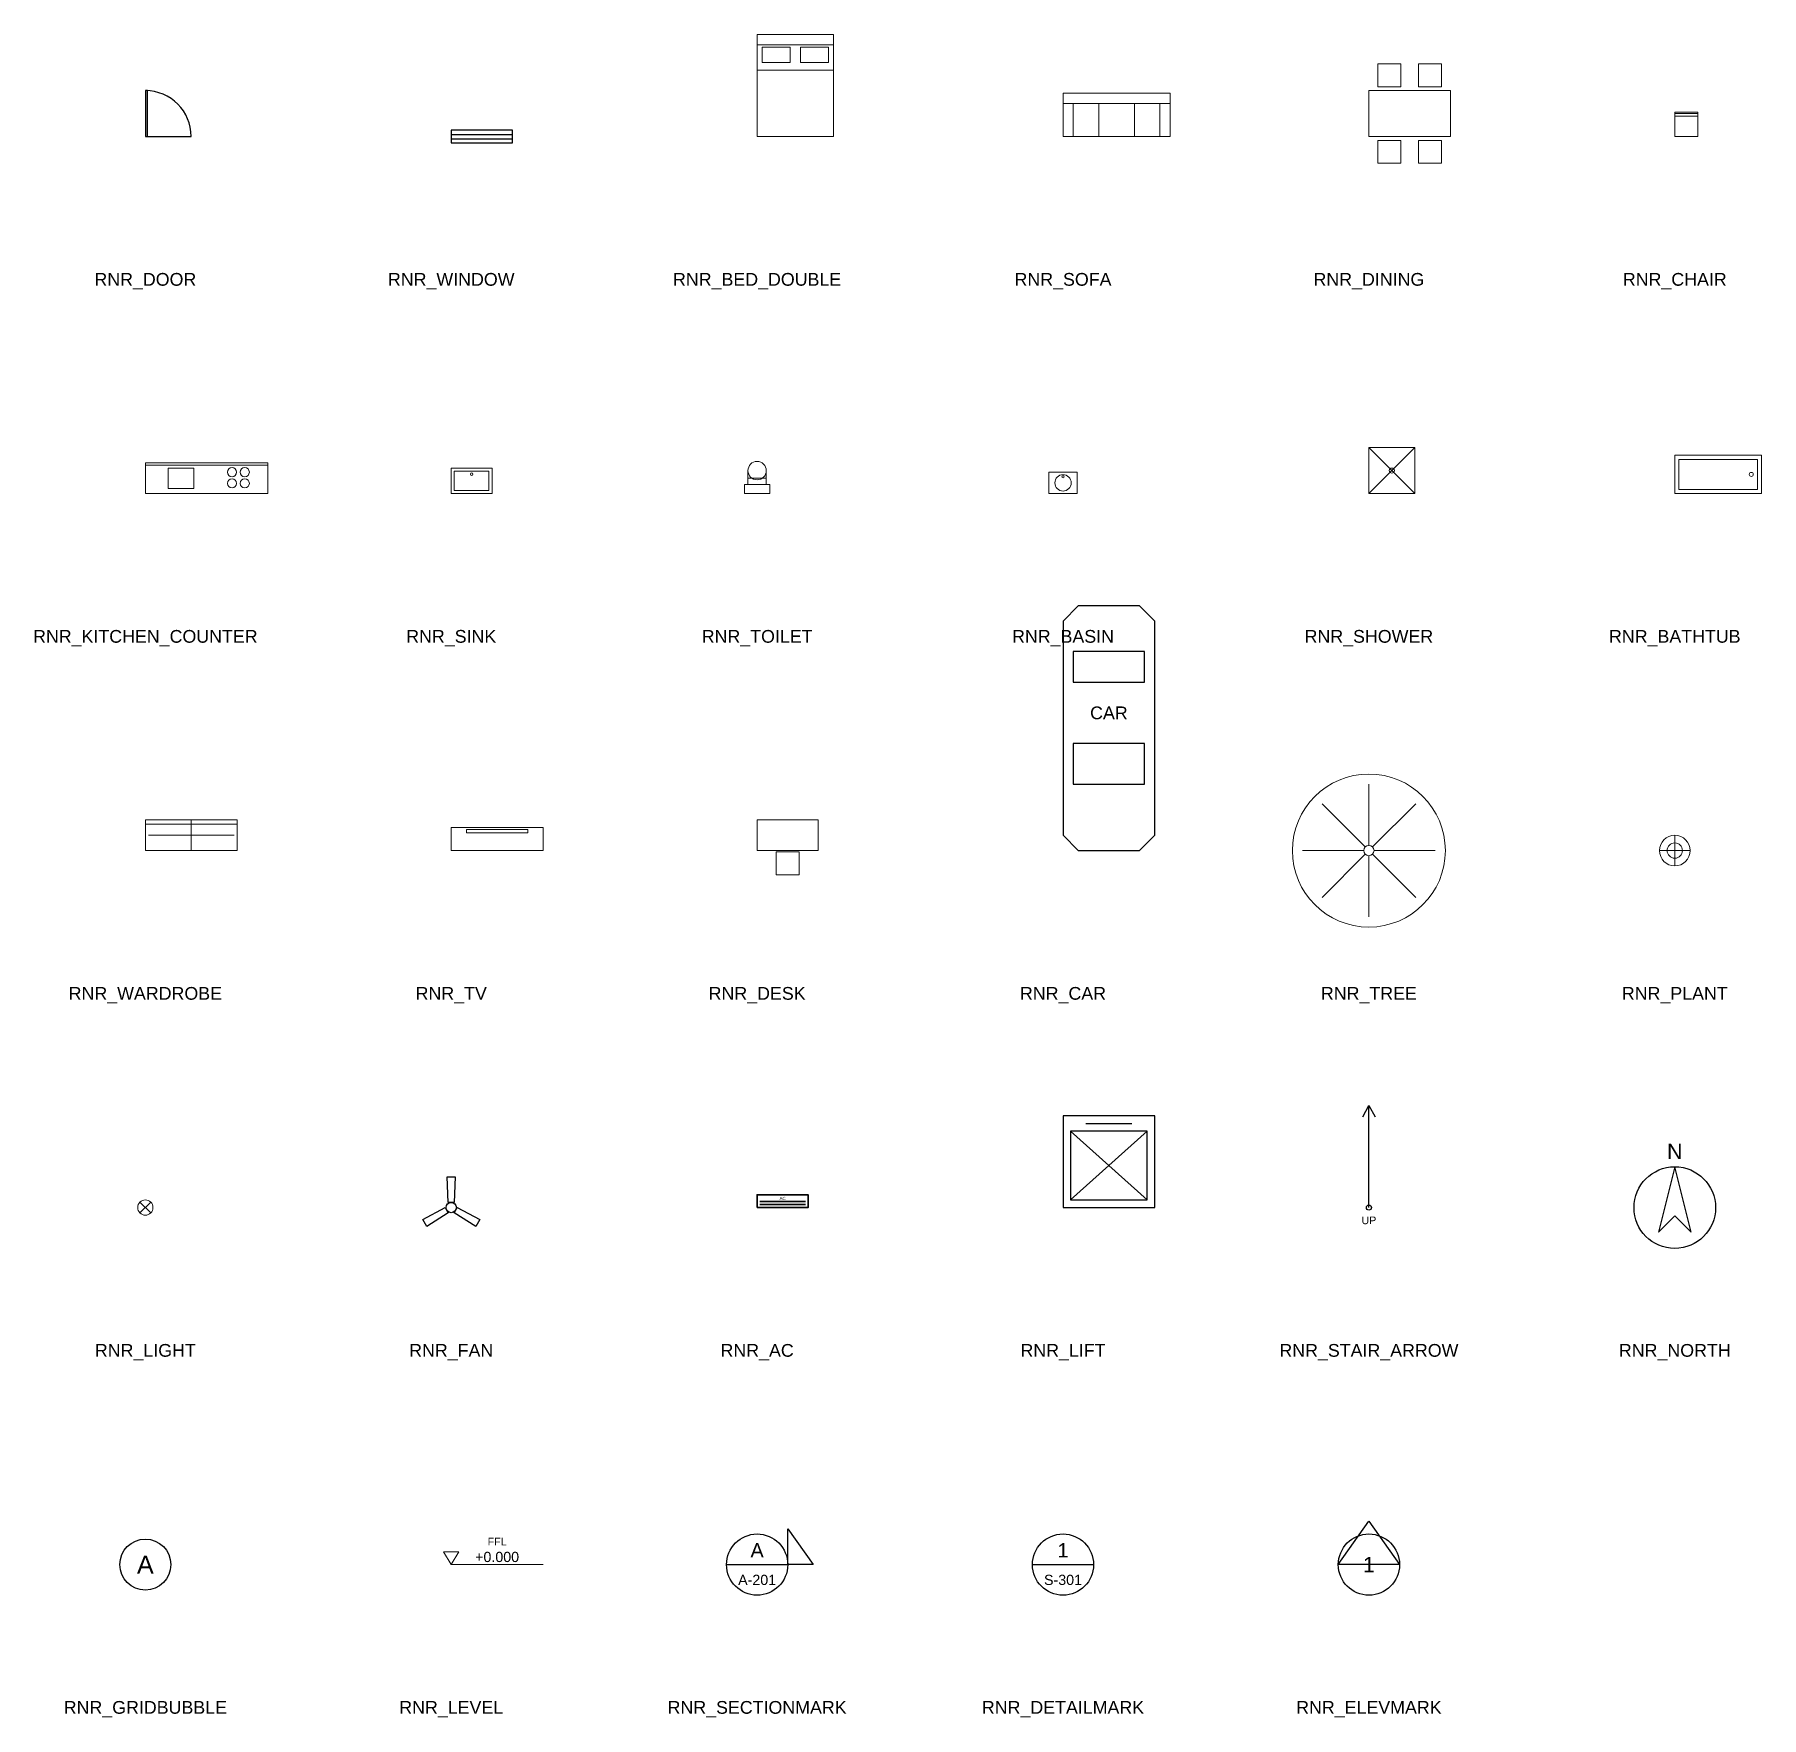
# Model space of a CAD drawing. Header units: millimetres. Extents: x -2174 to 31700, y -30997 to 2000.
import ezdxf
from ezdxf.enums import TextEntityAlignment as Align

# ---------------------------------------------------------------- set-up
doc = ezdxf.new("R2010")
doc.units = ezdxf.units.MM
doc.header["$LTSCALE"] = 100
for name, color, linetype, lineweight, true_color in [('A-DOOR', 40, 'Continuous', 25, 0xffb703), ('A-FIXTURE', 75, 'Continuous', 18, 0x6a994e), ('A-FURN', 233, 'Continuous', 18, 0xb5838d), ('A-STAIR', 241, 'Continuous', 25, 0xff8fab), ('A-WINDOW', 133, 'Continuous', 25, 0x48cae4), ('ANNO-DETAIL', 151, 'Continuous', 25, 0xa0c4ff), ('ANNO-GRID', 7, 'Continuous', 25, 0xf8f9fa), ('ANNO-LEVEL', 51, 'Continuous', 18, 0xfdffb6), ('ANNO-NORTH', 254, 'Continuous', 25, 0xcaffbf), ('ANNO-SECTION', 131, 'Continuous', 25, 0x9bf6ff), ('ANNO-TEXT', 7, 'Continuous', 18, 0xffffff), ('C-SITE', 77, 'Continuous', 25, 0x606c38), ('C-TREE', 82, 'Continuous', 18, 0x38b000), ('E-LIGHT', 40, 'Continuous', 18, 0xffd60a), ('E-POWER', 20, 'Continuous', 25, 0xff5733), ('M-EQUIP', 175, 'Continuous', 35, 0x3f37c9)]:
    doc.layers.add(name, color=color, linetype=linetype, lineweight=lineweight, true_color=true_color)
doc.styles.add('RNR_TEXT', font='arial.ttf', dxfattribs={"width": 0.9})

# ---------------------------------------------------------------- blocks, each defined once
blk = doc.blocks.new('RNR_DOOR')
blk.add_line((0, 0), (900, 0))
blk.add_lwpolyline([(0, 0), (40, 0), (40, 900), (0, 900)], close=True)
blk.add_arc((0, 0), 900, 0, 90)
blk = doc.blocks.new('RNR_WINDOW')
for p, q in [((0, 42), (1200, 42)), ((0, -42), (1200, -42))]:
    blk.add_line(p, q)
blk.add_lwpolyline([(0, -125), (1200, -125), (1200, 125), (0, 125)], close=True)
blk = doc.blocks.new('RNR_BED_DOUBLE')
blk.add_line((0, 1300), (1500, 1300))
for points in [[(0, 0), (1500, 0), (1500, 2000), (0, 2000)], [(0, 1800), (1500, 1800), (1500, 2000), (0, 2000)], [(100, 1450), (650, 1450), (650, 1750), (100, 1750)], [(850, 1450), (1400, 1450), (1400, 1750), (850, 1750)]]:
    blk.add_lwpolyline(points, close=True)
blk = doc.blocks.new('RNR_SOFA')
for p, q in [((700, 0), (700, 650)), ((1400, 0), (1400, 650))]:
    blk.add_line(p, q)
for points in [[(0, 0), (2100, 0), (2100, 850), (0, 850)], [(0, 650), (2100, 650), (2100, 850), (0, 850)], [(0, 0), (200, 0), (200, 650), (0, 650)], [(1900, 0), (2100, 0), (2100, 650), (1900, 650)]]:
    blk.add_lwpolyline(points, close=True)
blk = doc.blocks.new('RNR_DINING')
for points in [[(175, 975), (625, 975), (625, 1425), (175, 1425)], [(975, 975), (1425, 975), (1425, 1425), (975, 1425)], [(0, 0), (1600, 0), (1600, 900), (0, 900)], [(175, -525), (625, -525), (625, -75), (175, -75)], [(975, -525), (1425, -525), (1425, -75), (975, -75)]]:
    blk.add_lwpolyline(points, close=True)
blk = doc.blocks.new('RNR_CHAIR')
for points in [[(0, 400), (450, 400), (450, 480), (0, 480)], [(0, 0), (450, 0), (450, 450), (0, 450)]]:
    blk.add_lwpolyline(points, close=True)
blk = doc.blocks.new('RNR_KITCHEN_COUNTER')
blk.add_line((0, 560), (2400, 560))
for points in [[(0, 0), (2400, 0), (2400, 600), (0, 600)], [(450, 100), (950, 100), (950, 500), (450, 500)]]:
    blk.add_lwpolyline(points, close=True)
for centre in [(1700, 420), (1950, 420), (1700, 200), (1950, 200)]:
    blk.add_circle(centre, 90)
blk = doc.blocks.new('RNR_SINK')
for points in [[(0, 0), (800, 0), (800, 500), (0, 500)], [(60, 60), (740, 60), (740, 440), (60, 440)]]:
    blk.add_lwpolyline(points, close=True)
blk.add_circle((400, 380), 25)
blk = doc.blocks.new('RNR_TOILET')
for p, q in [((-180, 450), (-180, 300)), ((180, 450), (180, 300))]:
    blk.add_line(p, q)
for points in [[(-250, 0), (250, 0), (250, 180), (-250, 180)], [(-180, 180), (180, 180), (180, 300), (-180, 300)]]:
    blk.add_lwpolyline(points, close=True)
for start, end in [(0, 180), (180, 360)]:
    blk.add_arc((0, 450), 180, start, end)
blk = doc.blocks.new('RNR_BASIN')
blk.add_lwpolyline([(-275, 0), (275, 0), (275, 420), (-275, 420)], close=True)
for centre, radius in [((0, 210), 160), ((0, 330), 20)]:
    blk.add_circle(centre, radius)
blk = doc.blocks.new('RNR_SHOWER')
for p, q in [((0, 0), (900, 900)), ((0, 900), (900, 0))]:
    blk.add_line(p, q)
blk.add_lwpolyline([(0, 0), (900, 0), (900, 900), (0, 900)], close=True)
blk.add_circle((450, 450), 50)
blk = doc.blocks.new('RNR_BATHTUB')
for points in [[(0, 0), (1700, 0), (1700, 750), (0, 750)], [(80, 80), (1620, 80), (1620, 670), (80, 670)]]:
    blk.add_lwpolyline(points, close=True)
blk.add_circle((1500, 375), 40)
blk = doc.blocks.new('RNR_WARDROBE')
for p, q in [((0, 520), (1800, 520)), ((900, 0), (900, 600)), ((60, 300), (1740, 300))]:
    blk.add_line(p, q)
blk.add_lwpolyline([(0, 0), (1800, 0), (1800, 600), (0, 600)], close=True)
blk = doc.blocks.new('RNR_TV')
for points in [[(0, 0), (1800, 0), (1800, 450), (0, 450)], [(300, 350), (1500, 350), (1500, 410), (300, 410)]]:
    blk.add_lwpolyline(points, close=True)
blk = doc.blocks.new('RNR_DESK')
for points in [[(0, 0), (1200, 0), (1200, 600), (0, 600)], [(375, -475), (825, -475), (825, -25), (375, -25)]]:
    blk.add_lwpolyline(points, close=True)
blk = doc.blocks.new('RNR_CAR')
for points in [[(0, 300), (300, 0), (1500, 0), (1800, 300), (1800, 4500), (1500, 4800), (300, 4800), (0, 4500)], [(200, 3300), (1600, 3300), (1600, 3900), (200, 3900)], [(200, 1300), (1600, 1300), (1600, 2100), (200, 2100)]]:
    blk.add_lwpolyline(points, close=True)
at = {"style": 'RNR_TEXT'}
blk.add_text('CAR', height=250, dxfattribs=at).set_placement((900, 2700), align=Align.MIDDLE_CENTER)
blk = doc.blocks.new('RNR_TREE')
for p, q in [((0, 100), (0, 1300)), ((-71, 71), (-919, 919)), ((71, 71), (919, 919)), ((-100, 0), (-1300, 0)), ((100, 0), (1300, 0)), ((-71, -71), (-919, -919)), ((0, -100), (0, -1300)), ((71, -71), (919, -919))]:
    blk.add_line(p, q)
for radius in [1500, 100]:
    blk.add_circle((0, 0), radius)
blk = doc.blocks.new('RNR_PLANT')
for p, q in [((-300, 0), (300, 0)), ((0, -300), (0, 300))]:
    blk.add_line(p, q)
for radius in [300, 150]:
    blk.add_circle((0, 0), radius)
blk = doc.blocks.new('RNR_LIGHT')
for p, q in [((-106, -106), (106, 106)), ((-106, 106), (106, -106))]:
    blk.add_line(p, q)
blk.add_circle((0, 0), 150)
blk = doc.blocks.new('RNR_FAN')
for points in [[(-60, 100), (-80, 600), (80, 600), (60, 100)], [(-57, -102), (-480, -369), (-560, -231), (-117, 2)], [(117, 2), (560, -231), (480, -369), (57, -102)]]:
    blk.add_lwpolyline(points, close=True)
blk.add_circle((0, 0), 100)
blk = doc.blocks.new('RNR_AC')
for p, q in [((50, 120), (950, 120)), ((50, 60), (950, 60))]:
    blk.add_line(p, q)
blk.add_lwpolyline([(0, 0), (1000, 0), (1000, 250), (0, 250)], close=True)
at = {"style": 'RNR_TEXT'}
blk.add_text('AC', height=60, dxfattribs=at).set_placement((500, 180), align=Align.MIDDLE_CENTER)
blk = doc.blocks.new('RNR_LIFT')
for p, q in [((150, 150), (1650, 1500)), ((150, 1500), (1650, 150)), ((450, 1650), (1350, 1650))]:
    blk.add_line(p, q)
for points in [[(0, 0), (1800, 0), (1800, 1800), (0, 1800)], [(150, 150), (1650, 150), (1650, 1500), (150, 1500)]]:
    blk.add_lwpolyline(points, close=True)
blk = doc.blocks.new('RNR_STAIR_ARROW')
blk.add_line((0, 0), (0, 2000))
blk.add_lwpolyline([(-120, 1780), (0, 2000), (120, 1780)])
blk.add_circle((0, 0), 50)
at = {"style": 'RNR_TEXT'}
blk.add_text('UP', height=150, dxfattribs=at).set_placement((0, -250), align=Align.MIDDLE_CENTER)
blk = doc.blocks.new('RNR_NORTH')
blk.add_lwpolyline([(0, 800), (-320, -480), (0, -160), (320, -480)], close=True)
blk.add_circle((0, 0), 800)
at = {"style": 'RNR_TEXT'}
blk.add_text('N', height=300, dxfattribs=at).set_placement((0, 1100), align=Align.MIDDLE_CENTER)
blk = doc.blocks.new('RNR_GRIDBUBBLE')
blk.add_circle((0, 0), 500)
at = {"style": 'RNR_TEXT'}
blk.add_attdef('GRID', text='', height=350, dxfattribs=at).set_placement((0, 0), align=Align.MIDDLE_CENTER)
blk = doc.blocks.new('RNR_LEVEL')
blk.add_line((0, 0), (1800, 0))
blk.add_lwpolyline([(0, 0), (-150, 250), (150, 250)], close=True)
at = {"style": 'RNR_TEXT'}
for tag, height, p in [('NAME', 150, (900, 450)), ('LEVEL', 200, (900, 150))]:
    blk.add_attdef(tag, text='', height=height, dxfattribs=at).set_placement(p, align=Align.MIDDLE_CENTER)
blk = doc.blocks.new('RNR_SECTIONMARK')
blk.add_line((-600, 0), (600, 0))
blk.add_lwpolyline([(600, 0), (600, 700), (1100, 0)], close=True)
blk.add_circle((0, 0), 600)
at = {"style": 'RNR_TEXT'}
for tag, height, p in [('NO', 280, (0, 280)), ('SHEET', 200, (0, -300))]:
    blk.add_attdef(tag, text='', height=height, dxfattribs=at).set_placement(p, align=Align.MIDDLE_CENTER)
blk = doc.blocks.new('RNR_DETAILMARK')
blk.add_line((-600, 0), (600, 0))
blk.add_circle((0, 0), 600)
at = {"style": 'RNR_TEXT'}
for tag, height, p in [('NO', 280, (0, 280)), ('SHEET', 200, (0, -300))]:
    blk.add_attdef(tag, text='', height=height, dxfattribs=at).set_placement(p, align=Align.MIDDLE_CENTER)
blk = doc.blocks.new('RNR_ELEVMARK')
blk.add_lwpolyline([(-600, 0), (0, 850), (600, 0)], close=True)
blk.add_circle((0, 0), 600)
at = {"style": 'RNR_TEXT'}
blk.add_attdef('NO', text='', height=300, dxfattribs=at).set_placement((0, 0), align=Align.MIDDLE_CENTER)

msp = doc.modelspace()

# ---------------------------------------------------------------- block references
at = {"layer": 'A-DOOR'}
msp.add_blockref('RNR_DOOR', (0, 0), dxfattribs=at)
at = {"layer": 'A-FIXTURE'}
for name, p in [('RNR_KITCHEN_COUNTER', (0, -7000)), ('RNR_TOILET', (12000, -7000)), ('RNR_SHOWER', (24000, -7000)), ('RNR_BATHTUB', (30000, -7000)), ('RNR_SINK', (6000, -7000)), ('RNR_BASIN', (18000, -7000))]:
    msp.add_blockref(name, p, dxfattribs=at)
at = {"layer": 'A-FURN'}
for name, p in [('RNR_BED_DOUBLE', (12000, 0)), ('RNR_DINING', (24000, 0)), ('RNR_SOFA', (18000, 0)), ('RNR_CHAIR', (30000, 0)), ('RNR_WARDROBE', (0, -14000)), ('RNR_DESK', (12000, -14000)), ('RNR_TV', (6000, -14000))]:
    msp.add_blockref(name, p, dxfattribs=at)
at = {"layer": 'A-STAIR'}
for name, p in [('RNR_LIFT', (18000, -21000)), ('RNR_STAIR_ARROW', (24000, -21000))]:
    msp.add_blockref(name, p, dxfattribs=at)
at = {"layer": 'A-WINDOW'}
msp.add_blockref('RNR_WINDOW', (6000, 0), dxfattribs=at)
at = {"layer": 'ANNO-DETAIL'}
msp.add_blockref('RNR_DETAILMARK', (18000, -28000), dxfattribs=at).add_auto_attribs({'NO': '1', 'SHEET': 'S-301'})
at = {"layer": 'ANNO-GRID'}
msp.add_blockref('RNR_GRIDBUBBLE', (0, -28000), dxfattribs=at).add_auto_attribs({'GRID': 'A'})
at = {"layer": 'ANNO-LEVEL'}
msp.add_blockref('RNR_LEVEL', (6000, -28000), dxfattribs=at).add_auto_attribs({'LEVEL': '+0.000', 'NAME': 'FFL'})
at = {"layer": 'ANNO-NORTH'}
msp.add_blockref('RNR_NORTH', (30000, -21000), dxfattribs=at)
at = {"layer": 'ANNO-SECTION'}
for name, p, values in [('RNR_SECTIONMARK', (12000, -28000), {'NO': 'A', 'SHEET': 'A-201'}), ('RNR_ELEVMARK', (24000, -28000), {'NO': '1'})]:
    msp.add_blockref(name, p, dxfattribs=at).add_auto_attribs(values)
at = {"layer": 'C-SITE'}
msp.add_blockref('RNR_CAR', (18000, -14000), dxfattribs=at)
at = {"layer": 'C-TREE'}
for name, p in [('RNR_TREE', (24000, -14000)), ('RNR_PLANT', (30000, -14000))]:
    msp.add_blockref(name, p, dxfattribs=at)
at = {"layer": 'E-LIGHT'}
msp.add_blockref('RNR_LIGHT', (0, -21000), dxfattribs=at)
at = {"layer": 'E-POWER'}
msp.add_blockref('RNR_FAN', (6000, -21000), dxfattribs=at)
at = {"layer": 'M-EQUIP'}
msp.add_blockref('RNR_AC', (12000, -21000), dxfattribs=at)

# ---------------------------------------------------------------- texts
at = {"layer": 'ANNO-TEXT', "style": 'RNR_TEXT'}
for s, p in [('RNR_DOOR', (0, -2800)), ('RNR_WINDOW', (6000, -2800)), ('RNR_BED_DOUBLE', (12000, -2800)), ('RNR_SOFA', (18000, -2800)), ('RNR_DINING', (24000, -2800)), ('RNR_CHAIR', (30000, -2800)), ('RNR_KITCHEN_COUNTER', (0, -9800)), ('RNR_SINK', (6000, -9800)), ('RNR_TOILET', (12000, -9800)), ('RNR_BASIN', (18000, -9800)), ('RNR_SHOWER', (24000, -9800)), ('RNR_BATHTUB', (30000, -9800)), ('RNR_WARDROBE', (0, -16800)), ('RNR_TV', (6000, -16800)), ('RNR_DESK', (12000, -16800)), ('RNR_CAR', (18000, -16800)), ('RNR_TREE', (24000, -16800)), ('RNR_PLANT', (30000, -16800)), ('RNR_LIGHT', (0, -23800)), ('RNR_FAN', (6000, -23800)), ('RNR_AC', (12000, -23800)), ('RNR_LIFT', (18000, -23800)), ('RNR_STAIR_ARROW', (24000, -23800)), ('RNR_NORTH', (30000, -23800)), ('RNR_GRIDBUBBLE', (0, -30800)), ('RNR_LEVEL', (6000, -30800)), ('RNR_SECTIONMARK', (12000, -30800)), ('RNR_DETAILMARK', (18000, -30800)), ('RNR_ELEVMARK', (24000, -30800))]:
    msp.add_text(s, height=250, dxfattribs=at).set_placement(p, align=Align.MIDDLE_CENTER)

doc.saveas('drawing.dxf')
